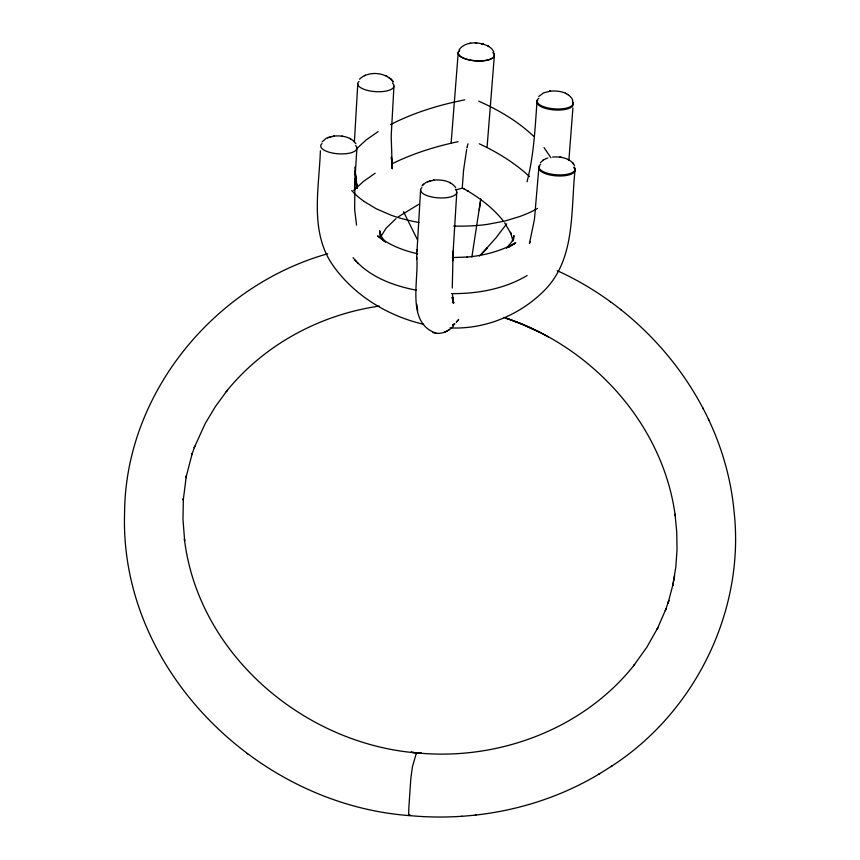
<?xml version="1.0" encoding="UTF-8"?>
<svg xmlns="http://www.w3.org/2000/svg" width="860" height="860" viewBox="0 0 860 860"><rect width="100%" height="100%" fill="white"/><g stroke="black" fill="none" stroke-linecap="round" stroke-linejoin="round"><path stroke-width="1.29" d="M379.905 235.425L379.712 230.716L381.238 236.199L384.947 241.595M462.368 187.469L462.4 186.512A8.374 0.581 -84.5 0 1 462.411 186.158L462.422 185.953A23.027 1.602 -84.5 0 1 462.497 184.76L463.54 170.463L466.647 149.457M354.503 189.963L354.943 178.891L354.642 209.431L356.545 225.094M354.374 142.104L357.781 83.936M416.724 257.194C419.11 280.349 405.995 323.027 435.912 333.078M452.822 258.527L452.725 260.666L453.145 251.023L452.263 288.079M416.982 251.496L420.604 189.856M416.627 259.333L417.057 249.529M453.059 252.99L456.778 192.425M354.89 180.159L356.9 148.361M537.048 100.889C535.081 127.989 533.92 155.391 527.019 181.793M458.208 52.933L451.124 143.125M572.911 107.941L568.922 159.82M538.951 166.819L534.447 219.343L529.438 243.541L530.082 241.8M320.382 150.801C319.135 187.899 309.804 229.749 331.39 263.128C352.514 294.55 387.086 315.813 423.658 324.306M494.371 55.502L487.125 146.598M575.125 169.377C570.632 209.475 575.813 256.936 545.96 288.842C521.375 314.545 485.577 329.638 449.93 327.907M393.955 86.194L391.192 136.03L392.278 168.829L391.386 157.176L392.203 168.087M513.527 239.886L514.011 235.543L511.947 241.531L506.486 248.26M480.815 198.746L471.861 257.022M479.256 209.98L480.6 200.445M674.659 575.576L672.735 585.757L675.809 567.073L677.013 550.239L676.777 532.415L675.025 514.119L675.25 515.85C663.092 424.27 592.346 346.956 505.884 318.028L525.094 325.478L539.317 332.121L520.214 323.403L503.831 317.394M466.937 147.845L467.066 147.264M672.789 585.488L673.208 583.628L668.005 603.183L668.865 600.441L665.307 610.654L666.005 608.891L657.191 629.101L658.029 627.424L646.903 647.107L633.519 665.887L634.605 664.511C582.403 730.796 493.823 762.454 411.015 752.242L421.507 753.263C306.547 746.125 198.413 655.761 184.416 539.102L184.653 540.843L182.965 519.203L183.374 498.284L183.244 500.144L186.351 475.849L185.943 477.698L192.35 453.005C189.565 461.1 196.962 440.406 194.199 447.748L205.336 423.292L215.484 406.436L227.298 390.3L226.223 391.665C263.784 344.849 320.124 314.556 379.292 306.106M467.173 146.813L467.98 143.76M380.754 236.779L386.054 228.233L396.008 218.612M409.951 814.796L409.177 815.581C256.871 804.272 119.379 669.048 124.582 512.925C125.302 393.729 214.194 285.627 327.714 253.754M459.122 49.719C465.733 40.657 479.998 41.731 488.931 46.537L488.104 46.053L491.512 48.493L493.748 51.643M322.038 141.922L326.262 138.267L334.217 136.03L333.218 136.149C341.162 135.267 351.106 136.568 355.889 143.749M421.916 185.975L426.141 182.32L434.096 180.073L433.096 180.202C441.051 179.321 450.995 180.611 455.779 187.802M506.669 223.837L496.102 237.672L481.729 253.85L487.093 248.164L486.685 248.604M540.392 162.733L543.649 159.756L547.766 157.95M538.736 96.47L543.595 92.869L550.54 91.117L549.551 91.235M359.48 79.206C368.22 70.66 385.85 71.853 393.063 81.818L392.633 81.076L393.149 81.947M456.273 322.21A20.533 20.307 33.1 0 0 456.638 321.844L458.036 320.242A23.489 23.231 33.1 0 0 458.681 319.382M356.481 148.866L366.134 139.987L378.11 131.612M487.093 248.164L479.396 256.022M353.718 190.447L363.285 181.567L375.186 173.182M423.475 184.158L422.873 184.782L423.313 184.33M453.564 326.004C448.382 331.67 440.234 335.185 432.677 332.411M398.427 216.742L418.734 204.336M610.912 766.615C694.826 712.865 745.168 610.955 734.074 511.582C724.41 406.866 651.977 313.685 557.183 270.653M543.649 159.756L542.681 160.411M508.701 246.981L511.926 244.885L508.013 247.411L515.71 242.756L510.023 246.207M416.627 753.661L416.487 752.736L412.435 766.712L410.908 777.838A67.531 4.698 -84.5 0 0 410.585 782.062L409.037 804.756A82.474 5.74 -84.5 0 0 408.941 806.422L408.672 812.205A10.191 0.71 -84.5 0 0 408.672 813.248L408.79 814.699A22.446 1.559 -84.5 0 0 408.952 815.323L409.134 815.559C474.924 821.859 542.961 807.916 599.721 773.656M598.517 774.419L612.159 765.819M527.115 275.544C504.487 288.971 477.665 293.851 451.597 293.615M512.979 244.412L514.667 243.412C499.993 251.356 483.524 255.7 466.937 257.075L467.496 257.032L452.446 257.559M537.575 208.421L532.791 211.001A155.907 57.899 3.9 0 1 519.838 216.483L504.659 221.095L487.212 224.406A88.537 32.873 3.9 0 1 453.693 226.062M390.462 124.614C413.8 112.649 439.116 104.909 464.787 99.846M448.941 330.014L444.082 332.476M392.031 163.787C412.929 153.488 435.321 146.49 458.079 141.685M452.994 325.263L454.854 323.822L452.854 325.306M327.574 137.665L328.531 137.267M427.452 181.718L428.409 181.32M364.371 75.583L365.425 75.164M456.423 189.748L462.476 188.093M430.688 180.654L429.624 180.944L430.494 180.697M329.745 136.891L330.616 136.654M470.646 43.279L469.313 43.505M549.712 91.214C558 90.343 568.944 91.859 572.846 100.276M475.279 815.119L476.021 815.054M461.498 816.333L462.164 816.28M552.593 157.014C560.408 156.477 570.406 157.96 574.491 165.518M476.752 43.054L475.429 43M341.7 136.159L342.861 136.331M416.498 290.228C392.988 285.724 368.66 276.694 353.041 257.688M417.186 253.646L417.723 253.764C403.318 250.668 389.268 245.078 377.626 235.898L384.269 241.262M478.816 101.2C498.757 110.069 517.924 121.314 533.813 136.417M566.235 93.643L565.375 93.235M387.043 76.411L386.172 76.013L386.968 76.379M479.256 143.803C497.478 152.242 514.796 162.938 529.567 176.612M568.825 159.906L567.783 159.39M350.6 138.901L349.558 138.374M449.5 182.46L450.479 182.944M462.443 188.093L464.873 189.34M539.145 332.035L548.454 336.948M463.809 188.727L468.27 191.296L467.195 190.673C480.579 198.649 493.231 208.281 502.971 220.547M567.976 94.6L568.825 95.181M364.21 201.509L376.164 208.722L390.945 215.14A88.537 32.873 3.9 0 0 418.96 222.493M247.013 753.532L247.605 753.951M610.041 301.602L610.621 302.021M620.372 309.385L620.995 309.847M391.106 79.217L390.451 78.636L391.192 79.292M383.818 240.338L385.592 242.197M354.997 260.064L356.126 261.247M357.255 262.429L358.351 263.59M351.719 190.533L353.761 192.758A154.692 57.448 3.9 0 0 364.231 201.498M544.036 147.587L550.916 157.778M391.956 80.141L392.558 80.937L391.87 80.023M504.659 222.794L511.109 233.92L510.474 232.318L513.011 241.015M417.53 239.929L403.523 211.657M702.846 407.909L703.48 409.199M708.35 419.067L709.016 420.411M452.027 297.743L453.8 303.075L452.844 300.172M453.295 301.537L452.467 296.99L453.392 303.311L452.467 296.99M357.223 188.361L354.825 167.13M356.556 184.448L357.179 188.114M416.767 304.3L417.702 310.922M453.005 300.677L452.435 293.733M454.327 323.887A19.221 19.006 33.1 0 1 453.51 324.467M458.036 320.242A21.984 21.747 33.1 0 1 456.638 321.844M572.47 102.415A18.135 6.729 3.9 0 1 555.001 109.983A18.135 6.729 3.9 0 1 537.683 100.33M573.792 167.657A18.135 6.729 3.9 0 1 557.807 175.945A18.135 6.729 3.9 0 1 539.596 166.249M572.362 101.136A18.124 6.729 3.9 0 1 573.136 103.899A18.21 6.762 3.9 0 1 567.288 107.887A18.124 6.729 3.9 0 1 544.283 106.93A18.124 6.729 3.9 0 1 538.865 98.266M493.113 52.729A18.124 6.729 3.9 0 1 476.053 60.953A18.124 6.729 3.9 0 1 459.648 50.59M574.168 166.937A18.124 6.729 3.9 0 1 556.119 174.774A18.124 6.729 3.9 0 1 540.574 164.325M355.631 145.587A18.124 6.729 3.9 0 1 338.797 153.832A18.124 6.729 3.9 0 1 322.005 143.599M392.515 83.248A18.124 6.729 3.9 0 1 384.818 91.3A18.124 6.729 3.9 0 1 361.286 88.053A18.21 6.762 3.9 0 1 357.857 83.173A18.124 6.729 3.9 0 1 359.039 81.453M493.135 52.546A18.135 6.729 3.9 0 1 476.289 60.78A18.135 6.729 3.9 0 1 459.498 50.557M455.348 189.479A18.124 6.729 3.9 0 1 438.901 197.897A18.124 6.729 3.9 0 1 421.884 187.652M453.091 324.736A17.641 17.447 33.1 0 1 452.672 324.994M561.118 157.348L559.871 157.154L561.118 157.348M482.696 43.978L481.525 43.709L483.825 44.301L482.696 43.978M389.601 77.948L388.795 77.411L389.515 77.894M573.48 163.787L573.007 163.185L573.48 163.787M356.631 184.943L355.675 177.654L356.631 184.943M355.105 171.721L355.029 170.979L355.75 178.289L355.105 171.721"/></g></svg>
